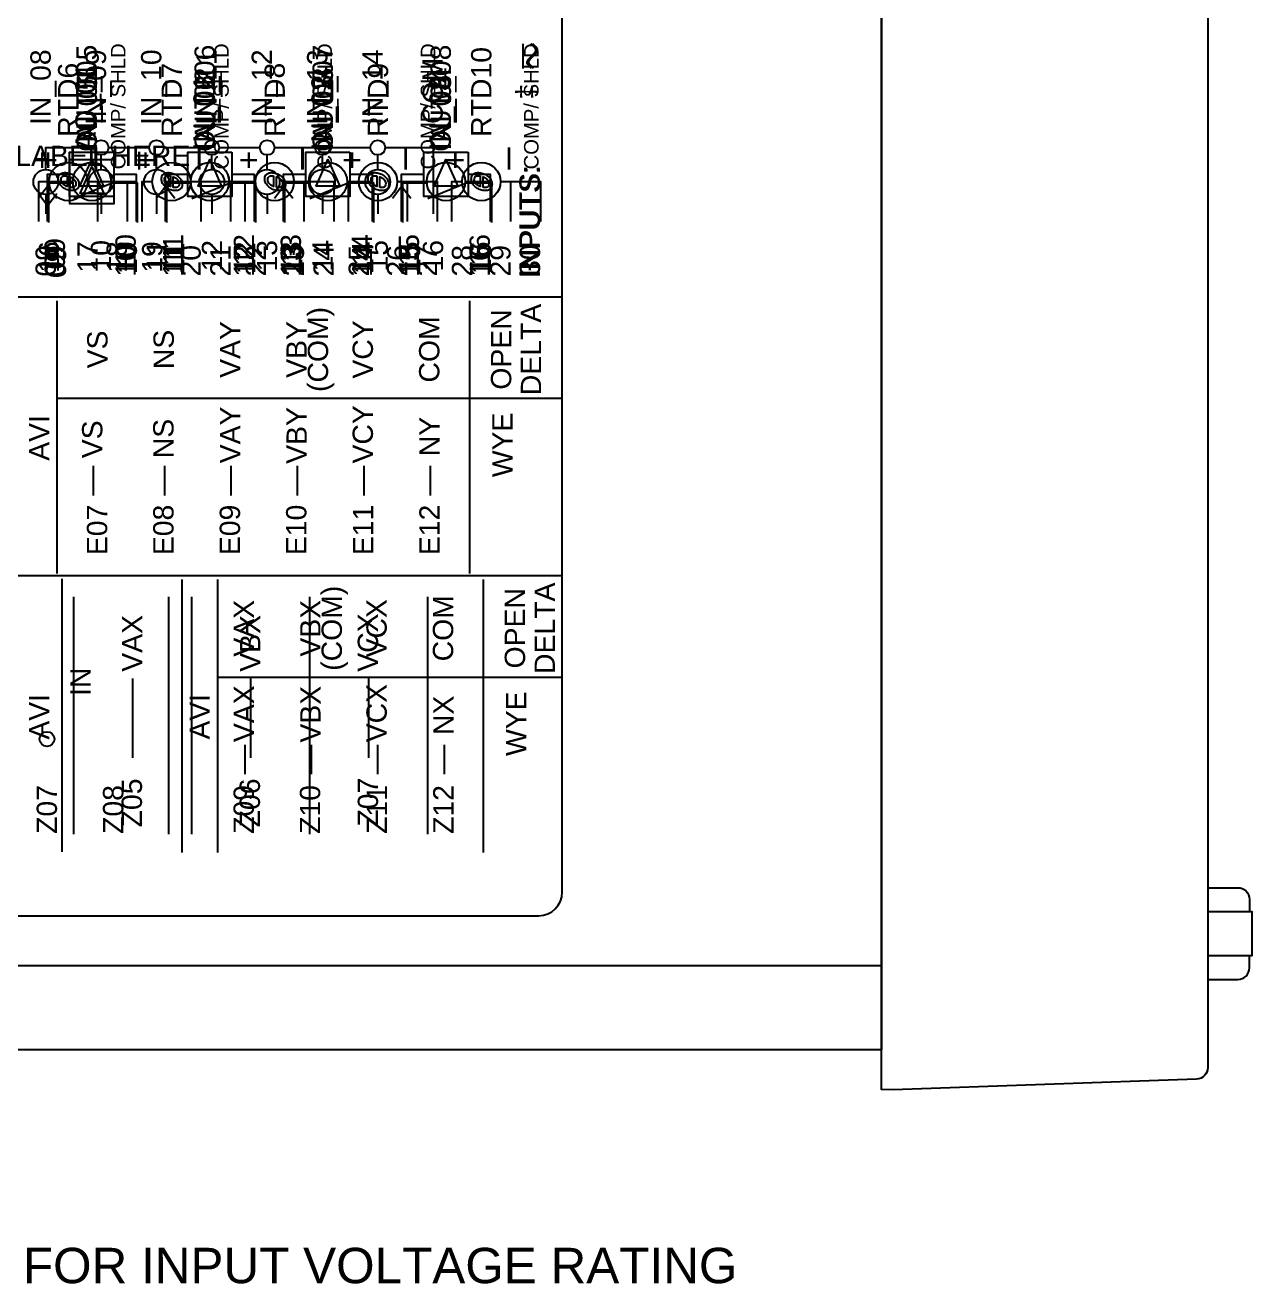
# Model space of a CAD drawing. Extents: x 0.3 to 23.7, y 0.2 to 17.8.
# Drawn here: x 11.569 to 15.726, y 0.765 to 5.042 of the extents above; entities that cross this region are included whole.
import ezdxf
from ezdxf.enums import TextEntityAlignment as Align

# ---------------------------------------------------------------- set-up
doc = ezdxf.new("R2010")
doc.units = 0
doc.header["$MEASUREMENT"] = 0
for name, color, linetype in [('3_01__0-__EMPTY', 7, 'CONTINUOUS'), ('3_02__B-___3__DI___4__DO__', 7, 'CONTINUOUS'), ('3_03__1-___4__DI___4__DO_E', 7, 'CONTINUOUS'), ('3_04__C-___4__DI___4__DO_F', 7, 'CONTINUOUS'), ('3_05__D-___4__DI___3__DO_E', 7, 'CONTINUOUS'), ('3_06__2-___8__DO__ELECTROM', 7, 'CONTINUOUS'), ('3_07__3-___8__DI', 7, 'CONTINUOUS'), ('3_08__4-___14__DI', 7, 'CONTINUOUS'), ('3_09__6-___4__AI___4__AO__', 7, 'CONTINUOUS'), ('3_10__9-___10__RTD_INPUTS', 7, 'CONTINUOUS'), ('4_01__81__3-PHASE_1_AMP_AC', 7, 'CONTINUOUS'), ('4_02__85__3-PHASE_5_AMP_AC', 7, 'CONTINUOUS'), ('4_03__82__3-PHASE_1_AMP_AC', 7, 'CONTINUOUS'), ('4_04__86__3-PHASE_5_AMP_AC', 7, 'CONTINUOUS'), ('4_05__L1__3-PHASE_1-NEUTRA', 7, 'CONTINUOUS'), ('5_00_____DWG', 7, 'CONTINUOUS')]:
    doc.layers.add(name, color=color, linetype=linetype)
doc.styles.add('ARIAL', font='arial.ttf')

msp = doc.modelspace()

# ---------------------------------------------------------------- linework, layer by layer
at = {"layer": '3_02__B-___3__DI___4__DO__'}
for points in [[(13.2558, 4.8954), (13.2558, 4.9783)], [(11.8697, 4.5863), (11.8697, 4.4363), (11.7197, 4.4363), (11.7197, 4.5863), (11.8697, 4.5863)], [(11.8347, 4.4714), (11.7547, 4.4714), (11.7947, 4.5613), (11.8347, 4.4714)], [(11.6448, 4.3764), (11.6447, 4.5114), (11.7197, 4.5114)], [(11.8697, 4.5114), (11.9449, 4.5114), (11.9449, 4.3764)], [(12.0447, 4.3764), (12.0447, 4.5114), (12.1299, 4.5114)], [(12.2599, 4.5114), (12.3448, 4.5114), (12.3448, 4.3764)], [(12.4447, 4.3764), (12.4447, 4.5114), (12.5298, 4.5114)], [(12.6598, 4.5114), (12.7448, 4.5114), (12.7448, 4.3764)], [(12.8447, 4.3764), (12.8447, 4.5114), (12.9298, 4.5114)], [(13.0598, 4.5114), (13.1448, 4.5114), (13.1448, 4.3764)], [(11.6135, 4.4714), (11.6447, 4.4301), (11.6759, 4.4714)]]:
    msp.add_lwpolyline(points, dxfattribs=at)
msp.add_lwpolyline([(13.2911, 4.8954), (13.2773, 4.9094, -0.328455), (13.2794, 4.9254), (13.3016, 4.9476, 0.339292), (13.3036, 4.9636), (13.2891, 4.9784)], format="xyb", dxfattribs=at)
for centre in [(12.1949, 4.5114), (12.5948, 4.5114), (12.9948, 4.5114)]:
    msp.add_circle(centre, 0.065, dxfattribs=at)
at = {"layer": '3_03__1-___4__DI___4__DO_E'}
for points in [[(13.2558, 4.8954), (13.2558, 4.9783)], [(11.6446, 4.3764), (11.6446, 4.5114), (11.7296, 4.5114)], [(11.6446, 4.3764), (11.6446, 4.5114), (11.7296, 4.5114)], [(11.8596, 4.5114), (11.9446, 4.5114), (11.9446, 4.3764)], [(11.8596, 4.5114), (11.9446, 4.5114), (11.9446, 4.3764)], [(12.0447, 4.3764), (12.0447, 4.5114), (12.1296, 4.5114)], [(12.0447, 4.3764), (12.0447, 4.5114), (12.1296, 4.5114)], [(12.2597, 4.5114), (12.3447, 4.5114), (12.3447, 4.3764)], [(12.2597, 4.5114), (12.3447, 4.5114), (12.3447, 4.3764)], [(12.4447, 4.3764), (12.4447, 4.5114), (12.5297, 4.5114)], [(12.4447, 4.3764), (12.4447, 4.5114), (12.5297, 4.5114)], [(12.6597, 4.5114), (12.7447, 4.5114), (12.7447, 4.3764)], [(12.6597, 4.5114), (12.7447, 4.5114), (12.7447, 4.3764)], [(12.8446, 4.3764), (12.8446, 4.5114), (12.9298, 4.5114)], [(12.8446, 4.3764), (12.8446, 4.5114), (12.9298, 4.5114)], [(13.0598, 4.5114), (13.1448, 4.5114), (13.1448, 4.3764)], [(13.0598, 4.5114), (13.1448, 4.5114), (13.1448, 4.3764)]]:
    msp.add_lwpolyline(points, dxfattribs=at)
msp.add_lwpolyline([(13.2911, 4.8954), (13.2773, 4.9094, -0.328455), (13.2794, 4.9254), (13.3016, 4.9476, 0.339292), (13.3036, 4.9636), (13.2891, 4.9784)], format="xyb", dxfattribs=at)
for points in [[(11.7946, 4.5763), (11.8077, 4.575), (11.8199, 4.5712), (11.8309, 4.5652), (11.8406, 4.5573), (11.8485, 4.5477), (11.8545, 4.5366), (11.8583, 4.5244), (11.8596, 4.5113), (11.8583, 4.4982), (11.8545, 4.486), (11.8485, 4.475), (11.8406, 4.4654), (11.8309, 4.4574), (11.8199, 4.4515), (11.8077, 4.4477), (11.7946, 4.4463), (11.7815, 4.4477), (11.7693, 4.4515), (11.7583, 4.4574), (11.7486, 4.4654), (11.7407, 4.475), (11.7347, 4.486), (11.7309, 4.4982), (11.7296, 4.5113), (11.7309, 4.5244), (11.7347, 4.5366), (11.7407, 4.5477), (11.7486, 4.5573), (11.7583, 4.5652), (11.7693, 4.5712), (11.7815, 4.575)], [(12.1947, 4.5763), (12.2078, 4.575), (12.22, 4.5712), (12.231, 4.5652), (12.2406, 4.5573), (12.2486, 4.5477), (12.2546, 4.5366), (12.2583, 4.5244), (12.2597, 4.5113), (12.2583, 4.4982), (12.2546, 4.486), (12.2486, 4.475), (12.2406, 4.4654), (12.231, 4.4574), (12.22, 4.4515), (12.2078, 4.4477), (12.1947, 4.4463), (12.1816, 4.4477), (12.1694, 4.4515), (12.1583, 4.4574), (12.1487, 4.4654), (12.1408, 4.475), (12.1348, 4.486), (12.131, 4.4982), (12.1297, 4.5113), (12.131, 4.5244), (12.1348, 4.5366), (12.1408, 4.5477), (12.1487, 4.5573), (12.1583, 4.5652), (12.1694, 4.5712), (12.1816, 4.575)], [(12.5947, 4.5763), (12.6078, 4.575), (12.62, 4.5712), (12.6311, 4.5652), (12.6407, 4.5573), (12.6486, 4.5477), (12.6546, 4.5366), (12.6584, 4.5244), (12.6597, 4.5113), (12.6584, 4.4982), (12.6546, 4.486), (12.6486, 4.475), (12.6407, 4.4654), (12.6311, 4.4574), (12.62, 4.4515), (12.6078, 4.4477), (12.5947, 4.4463), (12.5816, 4.4477), (12.5694, 4.4515), (12.5584, 4.4574), (12.5488, 4.4654), (12.5408, 4.475), (12.5348, 4.486), (12.5311, 4.4982), (12.5297, 4.5113), (12.5311, 4.5244), (12.5348, 4.5366), (12.5408, 4.5477), (12.5488, 4.5573), (12.5584, 4.5652), (12.5694, 4.5712), (12.5816, 4.575)], [(12.9948, 4.5763), (13.0079, 4.575), (13.0201, 4.5712), (13.0311, 4.5652), (13.0408, 4.5573), (13.0487, 4.5477), (13.0547, 4.5366), (13.0585, 4.5244), (13.0598, 4.5113), (13.0585, 4.4982), (13.0547, 4.486), (13.0487, 4.475), (13.0408, 4.4654), (13.0311, 4.4574), (13.0201, 4.4515), (13.0079, 4.4477), (12.9948, 4.4463), (12.9817, 4.4477), (12.9695, 4.4515), (12.9585, 4.4574), (12.9488, 4.4654), (12.9409, 4.475), (12.9349, 4.486), (12.9311, 4.4982), (12.9298, 4.5113), (12.9311, 4.5244), (12.9349, 4.5366), (12.9409, 4.5477), (12.9488, 4.5573), (12.9585, 4.5652), (12.9695, 4.5712), (12.9817, 4.575)]]:
    msp.add_lwpolyline(points, close=True, dxfattribs=at)
for centre in [(11.7946, 4.5114), (12.1947, 4.5114), (12.5947, 4.5114), (12.9948, 4.5114)]:
    msp.add_circle(centre, 0.065, dxfattribs=at)
at = {"layer": '3_04__C-___4__DI___4__DO_F'}
for points in [[(13.2558, 4.8953), (13.2558, 4.9783)], [(11.6446, 4.3763), (11.6446, 4.5113), (11.7296, 4.5113)], [(11.8596, 4.5113), (11.9446, 4.5113), (11.9446, 4.3763)], [(12.0447, 4.3763), (12.0447, 4.5113), (12.1296, 4.5113)], [(12.2597, 4.5113), (12.3447, 4.5113), (12.3447, 4.3763)], [(12.4447, 4.3763), (12.4447, 4.5113), (12.5297, 4.5113)], [(12.6597, 4.5113), (12.7447, 4.5113), (12.7447, 4.3763)], [(12.8446, 4.3763), (12.8446, 4.5113), (12.9298, 4.5113)], [(13.0598, 4.5113), (13.1448, 4.5113), (13.1448, 4.3763)]]:
    msp.add_lwpolyline(points, dxfattribs=at)
msp.add_lwpolyline([(13.2847, 4.8953), (13.271, 4.9093, -0.328455), (13.273, 4.9253), (13.2952, 4.9476, 0.339292), (13.2973, 4.9635), (13.2828, 4.9783)], format="xyb", dxfattribs=at)
for centre in [(11.7946, 4.5113), (12.1947, 4.5113), (12.5947, 4.5113), (12.9946, 4.5113)]:
    msp.add_circle(centre, 0.065, dxfattribs=at)
at = {"layer": '3_05__D-___4__DI___3__DO_E'}
for points in [[(13.2558, 4.8954), (13.2558, 4.9783)], [(11.6446, 4.3764), (11.6446, 4.5114), (11.7296, 4.5114)], [(11.8596, 4.5114), (11.9446, 4.5114), (11.9446, 4.3764)], [(12.0447, 4.3764), (12.0447, 4.5114), (12.1296, 4.5114)], [(12.2597, 4.5114), (12.3447, 4.5114), (12.3447, 4.3764)], [(12.4447, 4.3764), (12.4447, 4.5114), (12.5297, 4.5114)], [(12.6597, 4.5114), (12.7447, 4.5114), (12.7447, 4.3764)], [(12.8446, 4.3764), (12.8446, 4.5114), (12.9298, 4.5114)], [(13.0598, 4.5114), (13.1448, 4.5114), (13.1448, 4.3764)]]:
    msp.add_lwpolyline(points, dxfattribs=at)
msp.add_lwpolyline([(13.2847, 4.8954), (13.271, 4.9094, -0.328455), (13.273, 4.9253), (13.2952, 4.9476, 0.339292), (13.2973, 4.9636), (13.2828, 4.9783)], format="xyb", dxfattribs=at)
for centre in [(11.7946, 4.5114), (12.1947, 4.5114), (12.5947, 4.5114), (12.9946, 4.5114)]:
    msp.add_circle(centre, 0.065, dxfattribs=at)
at = {"layer": '3_06__2-___8__DO__ELECTROM'}
for points in [[(11.6486, 4.3725), (11.6486, 4.5075), (11.7337, 4.5075)], [(11.7337, 4.4538), (11.8637, 4.5075), (11.9487, 4.5075), (11.9487, 4.3725)], [(12.0486, 4.3725), (12.0486, 4.5075), (12.1337, 4.5075)], [(12.1337, 4.4538), (12.2637, 4.5075), (12.3487, 4.5075), (12.3487, 4.3725)], [(12.4486, 4.3725), (12.4486, 4.5075), (12.5336, 4.5075)], [(12.5337, 4.4538), (12.6637, 4.5075), (12.7486, 4.5075), (12.7486, 4.3725)], [(12.8485, 4.3725), (12.8485, 4.5075), (12.9336, 4.5075)], [(12.9337, 4.4538), (13.0636, 4.5075), (13.1486, 4.5075), (13.1486, 4.3725)]]:
    msp.add_lwpolyline(points, dxfattribs=at)
at = {"layer": '3_07__3-___8__DI'}
for points in [[(13.256, 4.8954), (13.256, 4.9783)], [(11.6448, 4.3764), (11.6448, 4.5114), (11.7298, 4.5114)], [(11.8598, 4.5114), (11.9448, 4.5114), (11.9448, 4.3764)], [(12.0449, 4.3764), (12.0449, 4.5114), (12.1299, 4.5114)], [(12.2599, 4.5114), (12.3449, 4.5114), (12.3449, 4.3764)], [(12.445, 4.3764), (12.4449, 4.5114), (12.5299, 4.5114)], [(12.6599, 4.5114), (12.7449, 4.5114), (12.7449, 4.3764)], [(12.8448, 4.3764), (12.8448, 4.5114), (12.9298, 4.5114)], [(13.0598, 4.5114), (13.1448, 4.5114), (13.1448, 4.3764)]]:
    msp.add_lwpolyline(points, dxfattribs=at)
msp.add_lwpolyline([(13.2849, 4.8954), (13.2712, 4.9094, -0.328455), (13.2733, 4.9253), (13.2954, 4.9476, 0.339292), (13.2975, 4.9636), (13.283, 4.9783)], format="xyb", dxfattribs=at)
for centre in [(11.7948, 4.5114), (12.1949, 4.5114), (12.5949, 4.5114), (12.9948, 4.5114)]:
    msp.add_circle(centre, 0.065, dxfattribs=at)
at = {"layer": '3_08__4-___14__DI'}
for points in [[(13.2558, 4.8954), (13.2558, 4.9783)], [(11.6387, 4.5528), (11.6387, 4.6268), (11.8012, 4.6268)], [(11.8512, 4.6268), (11.9887, 4.6268)], [(12.0387, 4.6268), (12.1762, 4.6268)], [(12.2262, 4.6268), (12.3637, 4.6268)], [(12.4137, 4.6268), (12.5512, 4.6268)], [(12.6012, 4.6268), (12.7387, 4.6268)], [(12.7887, 4.6268), (12.9512, 4.6268), (12.9512, 4.4018)], [(11.8262, 4.5528), (11.8262, 4.6018)], [(12.0137, 4.5528), (12.0137, 4.6018)], [(12.2012, 4.5528), (12.2012, 4.6018)], [(12.3887, 4.5528), (12.3887, 4.6018)], [(12.5762, 4.5528), (12.5762, 4.6018)], [(12.7637, 4.5528), (12.7637, 4.6018)], [(11.6387, 4.4683), (11.6387, 4.4018)], [(11.8262, 4.4683), (11.8262, 4.4018)], [(12.0137, 4.4683), (12.0137, 4.4018)], [(12.2012, 4.4683), (12.2012, 4.4018)], [(12.3887, 4.4683), (12.3887, 4.4018)], [(12.5762, 4.4683), (12.5762, 4.4018)], [(12.7637, 4.4683), (12.7637, 4.4018)]]:
    msp.add_lwpolyline(points, dxfattribs=at)
msp.add_lwpolyline([(13.2847, 4.8954), (13.271, 4.9094, -0.328455), (13.273, 4.9253), (13.2952, 4.9476, 0.339292), (13.2973, 4.9636), (13.2828, 4.9783)], format="xyb", dxfattribs=at)
for centre, radius in [((11.8262, 4.6268), 0.025), ((12.0137, 4.6268), 0.025), ((12.2012, 4.6268), 0.025), ((12.3887, 4.6268), 0.025), ((12.5762, 4.6268), 0.025), ((12.7637, 4.6268), 0.025), ((11.6387, 4.5105), 0.0422), ((11.8262, 4.5105), 0.0422), ((12.0137, 4.5105), 0.0422), ((12.2012, 4.5105), 0.0422), ((12.3887, 4.5105), 0.0422), ((12.5762, 4.5105), 0.0422), ((12.7637, 4.5105), 0.0422)]:
    msp.add_circle(centre, radius, dxfattribs=at)
at = {"layer": '3_09__6-___4__AI___4__AO__'}
for points in [[(11.8694, 4.6113), (11.8694, 4.4613), (11.7194, 4.4613), (11.7194, 4.6113), (11.8694, 4.6113)], [(11.8344, 4.4963), (11.7544, 4.4963), (11.7944, 4.5863), (11.8344, 4.4963)], [(12.2695, 4.6113), (12.2695, 4.4613), (12.1195, 4.4613), (12.1195, 4.6113), (12.2695, 4.6113)], [(12.2345, 4.4963), (12.1545, 4.4963), (12.1945, 4.5863), (12.2345, 4.4963)], [(12.6695, 4.6113), (12.6695, 4.4613), (12.5196, 4.4613), (12.5196, 4.6113), (12.6695, 4.6113)], [(12.6345, 4.4963), (12.5545, 4.4963), (12.5945, 4.5863), (12.6345, 4.4963)], [(13.0696, 4.6113), (13.0696, 4.4613), (12.9196, 4.4613), (12.9196, 4.6113), (13.0696, 4.6113)], [(13.0346, 4.4963), (12.9546, 4.4963), (12.9946, 4.5863), (13.0346, 4.4963)], [(11.6444, 4.4014), (11.6444, 4.5364), (11.7194, 4.5364)], [(11.8694, 4.5364), (11.9445, 4.5364), (11.9445, 4.4014)], [(12.0444, 4.4014), (12.0444, 4.5364), (12.1195, 4.5364)], [(12.2695, 4.5364), (12.3446, 4.5364), (12.3446, 4.4014)], [(12.4445, 4.4014), (12.4445, 4.5364), (12.5195, 4.5364)], [(12.6696, 4.5364), (12.7447, 4.5364), (12.7447, 4.4014)], [(12.8446, 4.4014), (12.8445, 4.5364), (12.9196, 4.5364)], [(13.0696, 4.5364), (13.1447, 4.5364), (13.1447, 4.4014)], [(11.6132, 4.4551), (11.6444, 4.4964), (11.6756, 4.4551)], [(12.0132, 4.4551), (12.0444, 4.4964), (12.0756, 4.4551)], [(12.4133, 4.4551), (12.4445, 4.4964), (12.4757, 4.4551)], [(12.8133, 4.4551), (12.8446, 4.4964), (12.8758, 4.4551)]]:
    msp.add_lwpolyline(points, dxfattribs=at)
at = {"layer": '3_10__9-___10__RTD_INPUTS'}
for points in [[(11.6813, 4.5268, -0.143998), (11.6863, 4.5361, -0.134668), (11.6955, 4.5411, -0.092608), (11.7083, 4.5416, -0.064693), (11.7231, 4.5377, -0.06933), (11.7359, 4.5303, -0.080584), (11.7451, 4.5203, -0.095051), (11.7501, 4.5084, -0.105205), (11.7501, 4.4958, -0.144282), (11.7451, 4.4866, -0.134327), (11.7359, 4.4816, -0.092374), (11.7231, 4.4811, -0.064684), (11.7083, 4.485, -0.069188), (11.6955, 4.4924, -0.080393), (11.6863, 4.5023, -0.095121), (11.6813, 4.5142, -0.105176)], [(12.0313, 4.5268, -0.143998), (12.0363, 4.5361, -0.134668), (12.0456, 4.5411, -0.092608), (12.0583, 4.5416, -0.064693), (12.0732, 4.5377, -0.06933), (12.0859, 4.5303, -0.080584), (12.0952, 4.5203, -0.095051), (12.1002, 4.5084, -0.105205), (12.1002, 4.4958, -0.144282), (12.0952, 4.4866, -0.134327), (12.0859, 4.4816, -0.092374), (12.0732, 4.4811, -0.064684), (12.0583, 4.485, -0.069188), (12.0456, 4.4924, -0.080393), (12.0363, 4.5023, -0.095121), (12.0313, 4.5142, -0.105176)], [(12.3813, 4.5268, -0.143998), (12.3863, 4.5361, -0.134668), (12.3956, 4.5411, -0.092608), (12.4083, 4.5416, -0.064693), (12.4232, 4.5377, -0.06933), (12.4359, 4.5303, -0.080584), (12.4452, 4.5203, -0.095051), (12.4502, 4.5084, -0.105205), (12.4502, 4.4958, -0.144282), (12.4452, 4.4866, -0.134327), (12.4359, 4.4816, -0.092374), (12.4232, 4.4811, -0.064684), (12.4083, 4.485, -0.069188), (12.3956, 4.4924, -0.080393), (12.3863, 4.5023, -0.095121), (12.3813, 4.5142, -0.105176)], [(12.7313, 4.5268, -0.143998), (12.7363, 4.5361, -0.134668), (12.7456, 4.5411, -0.092608), (12.7583, 4.5416, -0.064693), (12.7732, 4.5377, -0.06933), (12.7859, 4.5303, -0.080584), (12.7952, 4.5203, -0.095051), (12.8002, 4.5084, -0.105205), (12.8002, 4.4958, -0.144282), (12.7952, 4.4866, -0.134327), (12.7859, 4.4816, -0.092374), (12.7732, 4.4811, -0.064684), (12.7583, 4.485, -0.069188), (12.7456, 4.4924, -0.080393), (12.7363, 4.5023, -0.095121), (12.7313, 4.5142, -0.105176)], [(13.0813, 4.5268, -0.143998), (13.0863, 4.5361, -0.134668), (13.0956, 4.5411, -0.092608), (13.1083, 4.5416, -0.064693), (13.1232, 4.5377, -0.06933), (13.1359, 4.5303, -0.080584), (13.1452, 4.5203, -0.095051), (13.1502, 4.5084, -0.105205), (13.1502, 4.4958, -0.144282), (13.1452, 4.4866, -0.134327), (13.1359, 4.4816, -0.092374), (13.1232, 4.4811, -0.064684), (13.1083, 4.485, -0.069188), (13.0956, 4.4924, -0.080393), (13.0863, 4.5023, -0.095121), (13.0813, 4.5142, -0.105176)], [(11.7107, 4.5306), (11.7107, 4.4947), (11.7076, 4.4958, -0.062591), (11.6997, 4.5006, -0.080511), (11.6941, 4.5067, -0.095491), (11.6912, 4.514, -0.097303), (11.6912, 4.5218, -0.142807), (11.6941, 4.5275, -0.135554), (11.6997, 4.5306, -0.08583), (11.7076, 4.5312)], [(11.7207, 4.4919), (11.7207, 4.5277), (11.7238, 4.5267, -0.062591), (11.7317, 4.5219, -0.080511), (11.7373, 4.5157, -0.095491), (11.7402, 4.5085, -0.097303), (11.7402, 4.5007, -0.142807), (11.7373, 4.495, -0.135554), (11.7317, 4.4919, -0.08583), (11.7238, 4.4913)], [(12.0607, 4.5306), (12.0607, 4.4947), (12.0576, 4.4958, -0.062591), (12.0497, 4.5006, -0.080511), (12.0441, 4.5067, -0.095491), (12.0412, 4.514, -0.097303), (12.0412, 4.5218, -0.142807), (12.0441, 4.5275, -0.135554), (12.0497, 4.5306, -0.08583), (12.0576, 4.5312)], [(12.0707, 4.4919), (12.0707, 4.5277), (12.0738, 4.5267, -0.062591), (12.0817, 4.5219, -0.080511), (12.0873, 4.5157, -0.095491), (12.0902, 4.5085, -0.097303), (12.0902, 4.5007, -0.142807), (12.0873, 4.495, -0.135554), (12.0817, 4.4919, -0.08583), (12.0738, 4.4913)], [(12.4107, 4.5306), (12.4107, 4.4947), (12.4076, 4.4958, -0.062591), (12.3997, 4.5006, -0.080511), (12.3942, 4.5067, -0.095491), (12.3912, 4.514, -0.097303), (12.3912, 4.5218, -0.142807), (12.3942, 4.5275, -0.135554), (12.3997, 4.5306, -0.08583), (12.4076, 4.5312)], [(12.4207, 4.4919), (12.4207, 4.5277), (12.4238, 4.5267, -0.062591), (12.4318, 4.5219, -0.080511), (12.4373, 4.5157, -0.095491), (12.4403, 4.5085, -0.097303), (12.4403, 4.5007, -0.142807), (12.4373, 4.495, -0.135554), (12.4318, 4.4919, -0.08583), (12.4238, 4.4913)], [(12.7607, 4.5306), (12.7607, 4.4947), (12.7576, 4.4958, -0.062591), (12.7497, 4.5006, -0.080511), (12.7442, 4.5067, -0.095491), (12.7412, 4.514, -0.097303), (12.7412, 4.5218, -0.142807), (12.7442, 4.5275, -0.135554), (12.7497, 4.5306, -0.08583), (12.7576, 4.5312)], [(12.7707, 4.4919), (12.7707, 4.5277), (12.7738, 4.5267, -0.062591), (12.7817, 4.5219, -0.080511), (12.7873, 4.5157, -0.095491), (12.7902, 4.5085, -0.097303), (12.7902, 4.5007, -0.142807), (12.7873, 4.495, -0.135554), (12.7817, 4.4919, -0.08583), (12.7738, 4.4913)], [(13.1107, 4.5306), (13.1107, 4.4947), (13.1076, 4.4958, -0.062591), (13.0997, 4.5006, -0.080511), (13.0942, 4.5067, -0.095491), (13.0912, 4.514, -0.097303), (13.0912, 4.5218, -0.142807), (13.0942, 4.5275, -0.135554), (13.0997, 4.5306, -0.08583), (13.1076, 4.5312)], [(13.1207, 4.4919), (13.1207, 4.5277), (13.1239, 4.5267, -0.062591), (13.1318, 4.5219, -0.080511), (13.1373, 4.5157, -0.095491), (13.1403, 4.5085, -0.097303), (13.1403, 4.5007, -0.142807), (13.1373, 4.495, -0.135554), (13.1318, 4.4919, -0.08583), (13.1239, 4.4913)]]:
    msp.add_lwpolyline(points, format="xyb", close=True, dxfattribs=at)
for points in [[(11.6146, 4.3764), (11.6146, 4.5114), (11.6496, 4.5114)], [(11.7796, 4.5114), (11.9146, 4.5114), (11.9146, 4.3764)], [(11.8146, 4.3764), (11.8146, 4.5114)], [(11.9647, 4.3764), (11.9646, 4.5114), (11.9996, 4.5114)], [(12.1296, 4.5114), (12.2647, 4.5114), (12.2647, 4.3764)], [(12.1647, 4.3764), (12.1647, 4.5114)], [(12.3147, 4.3764), (12.3147, 4.5114), (12.3497, 4.5114)], [(12.4796, 4.5114), (12.6147, 4.5114), (12.6147, 4.3764)], [(12.5147, 4.3764), (12.5147, 4.5114)], [(12.6647, 4.3764), (12.6647, 4.5114), (12.6996, 4.5114)], [(12.8296, 4.5114), (12.9647, 4.5114), (12.9647, 4.3764)], [(12.8647, 4.3764), (12.8647, 4.5114)], [(13.0147, 4.3764), (13.0147, 4.5114), (13.0497, 4.5114)], [(13.1797, 4.5114), (13.3147, 4.5114), (13.3147, 4.3764)], [(13.2147, 4.3764), (13.2147, 4.5114)]]:
    msp.add_lwpolyline(points, dxfattribs=at)
for centre in [(11.7146, 4.5114), (12.0646, 4.5114), (12.4146, 4.5114), (12.7646, 4.5114), (13.1147, 4.5114)]:
    msp.add_circle(centre, 0.065, dxfattribs=at)
at = {"layer": '4_01__81__3-PHASE_1_AMP_AC'}
for points in [[(12.1002, 2.2377), (12.1002, 3.1627)], [(12.2213, 2.2377), (12.2213, 3.1627)], [(13.1221, 2.2377), (13.1221, 3.1627)], [(12.0552, 2.2992), (12.0552, 3.1043)], [(12.2213, 2.8323), (13.3887, 2.8323)], [(12.3127, 2.6029), (12.3127, 2.5029)], [(12.5376, 2.6029), (12.5376, 2.5029)], [(12.7631, 2.6029), (12.7631, 2.5029)], [(12.9883, 2.6029), (12.9883, 2.5029)]]:
    msp.add_lwpolyline(points, dxfattribs=at)
msp.add_circle((11.6427, 2.622), 0.025, dxfattribs=at)
at = {"layer": '4_02__85__3-PHASE_5_AMP_AC'}
for points in [[(12.1002, 2.2377), (12.1002, 3.1627)], [(12.2213, 2.2377), (12.2213, 3.1627)], [(13.1221, 2.2377), (13.1221, 3.1627)], [(12.0552, 2.2992), (12.0552, 3.1043)], [(12.2213, 2.8323), (13.3887, 2.8323)], [(12.3127, 2.6029), (12.3127, 2.5029)], [(12.5376, 2.6029), (12.5376, 2.5029)], [(12.7631, 2.6029), (12.7631, 2.5029)], [(12.9883, 2.6029), (12.9883, 2.5029)]]:
    msp.add_lwpolyline(points, dxfattribs=at)
msp.add_circle((11.6427, 2.622), 0.025, dxfattribs=at)
at = {"layer": '4_03__82__3-PHASE_1_AMP_AC'}
for points in [[(12.1002, 2.2377), (12.1002, 3.1627)], [(12.2213, 2.2377), (12.2213, 3.1627)], [(13.1221, 2.2377), (13.1221, 3.1627)], [(12.0552, 2.2992), (12.0552, 3.1043)], [(12.2213, 2.8323), (13.3887, 2.8323)], [(12.3127, 2.6029), (12.3127, 2.5029)], [(12.5376, 2.6029), (12.5376, 2.5029)], [(12.7631, 2.6029), (12.7631, 2.5029)], [(12.9883, 2.6029), (12.9883, 2.5029)]]:
    msp.add_lwpolyline(points, dxfattribs=at)
msp.add_circle((11.6427, 2.622), 0.025, dxfattribs=at)
at = {"layer": '4_04__86__3-PHASE_5_AMP_AC'}
for points in [[(12.1002, 2.2377), (12.1002, 3.1627)], [(12.2213, 2.2377), (12.2213, 3.1627)], [(13.1221, 2.2377), (13.1221, 3.1627)], [(12.0552, 2.2992), (12.0552, 3.1043)], [(12.2213, 2.8323), (13.3887, 2.8323)], [(12.3127, 2.6029), (12.3127, 2.5029)], [(12.5376, 2.6029), (12.5376, 2.5029)], [(12.7631, 2.6029), (12.7631, 2.5029)], [(12.9883, 2.6029), (12.9883, 2.5029)]]:
    msp.add_lwpolyline(points, dxfattribs=at)
msp.add_circle((11.6427, 2.622), 0.025, dxfattribs=at)
at = {"layer": '4_05__L1__3-PHASE_1-NEUTRA'}
for points in [[(11.6936, 2.2398), (11.6936, 3.1648)], [(11.7336, 2.2993), (11.7336, 3.1044)], [(12.1336, 2.2993), (12.1336, 3.1044)], [(12.5336, 2.2993), (12.5336, 3.1044)], [(12.9336, 2.2993), (12.9336, 3.1044)], [(11.9336, 2.5585), (11.9336, 2.8273)], [(12.3336, 2.5585), (12.3336, 2.8273)], [(12.7336, 2.5585), (12.7336, 2.8273)]]:
    msp.add_lwpolyline(points, dxfattribs=at)
at = {"layer": '5_00_____DWG'}
for points in [[(14.4705, 8.9869), (14.5099, 8.9883), (15.5388, 8.9523, -0.404026), (15.5768, 8.913), (15.5768, 1.5084, -0.404026), (15.5388, 1.4691), (14.5099, 1.4331), (14.4705, 1.4345)], [(13.3087, 8.3481), (9.5987, 8.3481, 0.414213), (9.5187, 8.2681), (9.5187, 2.1031, 0.414212), (9.5987, 2.0231), (13.3087, 2.0231, 0.414211), (13.3887, 2.1031), (13.3887, 8.2681, 0.414219)]]:
    msp.add_lwpolyline(points, format="xyb", close=True, dxfattribs=at)
msp.add_lwpolyline([(9.3515, 8.8524), (14.4705, 8.8524), (14.4705, 1.569), (9.3515, 1.569)], close=True, dxfattribs=at)
for points in [[(13.3887, 4.1198), (9.5187, 4.1198)], [(11.6771, 3.1827), (11.6771, 4.1077)], [(13.0753, 3.1827), (13.0753, 4.1077)], [(11.6771, 3.7773), (13.391, 3.7773)], [(11.7995, 3.5479), (11.7995, 3.4479)], [(12.0405, 3.5479), (12.0405, 3.4479)], [(12.266, 3.5479), (12.266, 3.4479)], [(12.4908, 3.5479), (12.4908, 3.4479)], [(12.7164, 3.5479), (12.7164, 3.4479)], [(12.9416, 3.5479), (12.9416, 3.4479)], [(13.3887, 3.1748), (9.5187, 3.1748)], [(15.5768, 2.0376), (15.7256, 2.0376), (15.7256, 1.8876), (15.5768, 1.8876)], [(9.3515, 1.8544), (14.4705, 1.8544)]]:
    msp.add_lwpolyline(points, dxfattribs=at)
for points in [[(15.5768, 2.1181), (15.6783, 2.1181, -0.414214), (15.7177, 2.0787), (15.7177, 2.0376)], [(15.5768, 1.8071), (15.6783, 1.8071, 0.414214), (15.7177, 1.8464), (15.7177, 1.8876)]]:
    msp.add_lwpolyline(points, format="xyb", dxfattribs=at)

# ---------------------------------------------------------------- texts
at = {"layer": '3_01__0-__EMPTY', "style": 'ARIAL'}
msp.add_text('PLACE EXPANSION CARD LABEL HERE', height=0.068833, dxfattribs=at).set_placement((10.3062, 4.5642))
at = {"layer": '3_02__B-___3__DI___4__DO__', "style": 'ARIAL'}
for s, height, p in [('AO_01', 0.06883, (11.8075, 4.6163)), ('IN_01', 0.06883, (12.2075, 4.6163)), ('IN_02', 0.06883, (12.6075, 4.6163)), ('IN_03', 0.06883, (13.0074, 4.6163)), ('‡', 0.0688, (13.3007, 4.7895)), ('+', 0.0787, (11.6846, 4.5524)), ('–', 0.0787, (11.9844, 4.5522)), ('INPUTS:', 0.06883, (13.3125, 4.1885)), ('09', 0.06883, (11.7035, 4.1885)), ('10', 0.06883, (11.9435, 4.1885)), ('11', 0.06883, (12.1046, 4.1885)), ('12', 0.06883, (12.3446, 4.1885)), ('13', 0.06883, (12.5035, 4.1885)), ('14', 0.06883, (12.7446, 4.1885)), ('15', 0.06883, (12.9035, 4.1885)), ('16', 0.06883, (13.1435, 4.1885))]:
    msp.add_text(s, height=height, rotation=90, dxfattribs=at).set_placement(p)
at = {"layer": '3_03__1-___4__DI___4__DO_E', "style": 'ARIAL'}
for s, height, p in [('IN_01', 0.06883, (11.8118, 4.6172)), ('IN_01', 0.06883, (11.8118, 4.6169)), ('IN_02', 0.06883, (12.2118, 4.6172)), ('IN_02', 0.06883, (12.2118, 4.6169)), ('IN_03', 0.06883, (12.6118, 4.6172)), ('IN_03', 0.06883, (12.6118, 4.6169)), ('IN_04', 0.06883, (13.0118, 4.6172)), ('IN_04', 0.06883, (13.0118, 4.6169)), ('‡', 0.0688, (13.3007, 4.7895)), ('INPUTS:', 0.06883, (13.3136, 4.1845)), ('INPUTS:', 0.06883, (13.3136, 4.1842)), ('09', 0.06883, (11.7035, 4.1884)), ('09', 0.06883, (11.7035, 4.1883)), ('10', 0.06883, (11.9435, 4.2018)), ('10', 0.06883, (11.9435, 4.2018)), ('11', 0.06883, (12.1046, 4.2018)), ('11', 0.06883, (12.1046, 4.2018)), ('12', 0.06883, (12.3446, 4.2018)), ('12', 0.06883, (12.3446, 4.2018)), ('13', 0.06883, (12.5034, 4.2018)), ('13', 0.06883, (12.5035, 4.2018)), ('14', 0.06883, (12.7446, 4.2018)), ('14', 0.06883, (12.7446, 4.2018)), ('15', 0.06883, (12.9034, 4.2018)), ('15', 0.06883, (12.9035, 4.2018)), ('16', 0.06883, (13.1435, 4.2018)), ('16', 0.06883, (13.1435, 4.2018))]:
    msp.add_text(s, height=height, rotation=90, dxfattribs=at).set_placement(p)
at = {"layer": '3_04__C-___4__DI___4__DO_F', "style": 'ARIAL'}
for s, height, p in [('IN_01', 0.06883, (11.8118, 4.6172)), ('IN_02', 0.06883, (12.2118, 4.6172)), ('IN_03', 0.06883, (12.6118, 4.6172)), ('IN_04', 0.06883, (13.0118, 4.6172)), ('‡', 0.0688, (13.3007, 4.7894)), ('INPUTS:', 0.06883, (13.3136, 4.1845)), ('09', 0.06883, (11.7035, 4.1884)), ('10', 0.06883, (11.9435, 4.2018)), ('11', 0.06883, (12.1046, 4.2018)), ('12', 0.06883, (12.3446, 4.2018)), ('13', 0.06883, (12.5034, 4.2018)), ('14', 0.06883, (12.7446, 4.2018)), ('15', 0.06883, (12.9034, 4.2018)), ('16', 0.06883, (13.1435, 4.2018))]:
    msp.add_text(s, height=height, rotation=90, dxfattribs=at).set_placement(p)
at = {"layer": '3_05__D-___4__DI___3__DO_E', "style": 'ARIAL'}
for s, height, p in [('IN_01', 0.06883, (11.8118, 4.6172)), ('IN_02', 0.06883, (12.2118, 4.6172)), ('IN_03', 0.06883, (12.6118, 4.6172)), ('IN_04', 0.06883, (13.0118, 4.6172)), ('‡', 0.0688, (13.3007, 4.7895)), ('INPUTS:', 0.06883, (13.3136, 4.1845)), ('09', 0.06883, (11.7035, 4.1884)), ('10', 0.06883, (11.9435, 4.2018)), ('11', 0.06883, (12.1046, 4.2018)), ('12', 0.06883, (12.3446, 4.2018)), ('13', 0.06883, (12.5034, 4.2018)), ('14', 0.06883, (12.7446, 4.2018)), ('15', 0.06883, (12.9034, 4.2018)), ('16', 0.06883, (13.1435, 4.2018))]:
    msp.add_text(s, height=height, rotation=90, dxfattribs=at).set_placement(p)
at = {"layer": '3_06__2-___8__DO__ELECTROM', "style": 'ARIAL'}
for s, p in [('OUT_05', (11.8113, 4.6124)), ('OUT_06', (12.2113, 4.6124)), ('OUT_07', (12.6113, 4.6124)), ('OUT_08', (13.0113, 4.6124)), ('09', (11.7075, 4.1845)), ('10', (11.9475, 4.198)), ('11', (12.1086, 4.198)), ('12', (12.3486, 4.198)), ('13', (12.5074, 4.198)), ('14', (12.7486, 4.198)), ('15', (12.9074, 4.198)), ('16', (13.1475, 4.198))]:
    msp.add_text(s, height=0.06883, rotation=90, dxfattribs=at).set_placement(p)
at = {"layer": '3_07__3-___8__DI', "style": 'ARIAL'}
for s, height, p in [('IN_05', 0.06883, (11.812, 4.6172)), ('IN_06', 0.06883, (12.212, 4.6172)), ('IN_07', 0.06883, (12.612, 4.6172)), ('IN_08', 0.06883, (13.012, 4.6172)), ('‡', 0.0688, (13.3009, 4.7895)), ('INPUTS:', 0.06883, (13.3138, 4.1845)), ('09', 0.06883, (11.7037, 4.1884)), ('10', 0.06883, (11.9437, 4.2018)), ('11', 0.06883, (12.1048, 4.2018)), ('12', 0.06883, (12.3448, 4.2018)), ('13', 0.06883, (12.5036, 4.2018)), ('14', 0.06883, (12.7448, 4.2018)), ('15', 0.06883, (12.9037, 4.2018)), ('16', 0.06883, (13.1437, 4.2018))]:
    msp.add_text(s, height=height, rotation=90, dxfattribs=at).set_placement(p)
at = {"layer": '3_08__4-___14__DI', "style": 'ARIAL'}
for s, height, p in [('IN_08', 0.06883, (11.6552, 4.7031)), ('IN_09', 0.06883, (11.8427, 4.7031)), ('IN_10', 0.06883, (12.0302, 4.7031)), ('IN_11', 0.06883, (12.2177, 4.7031)), ('IN_12', 0.06883, (12.4052, 4.7031)), ('IN_13', 0.06883, (12.5927, 4.7031)), ('IN_14', 0.06883, (12.7802, 4.7031)), ('COM', 0.06883, (12.984, 4.7067)), ('‡', 0.0688, (13.3007, 4.7894)), ('INPUTS:', 0.06883, (13.3125, 4.1856)), ('09', 0.06883, (11.6726, 4.1895)), ('10', 0.06883, (11.8601, 4.2066)), ('11', 0.06883, (12.0487, 4.2066)), ('12', 0.06883, (12.2362, 4.2066)), ('13', 0.06883, (12.4226, 4.2066)), ('14', 0.06883, (12.6112, 4.2066)), ('15', 0.06883, (12.7976, 4.2066)), ('16', 0.06883, (12.9851, 4.2066))]:
    msp.add_text(s, height=height, rotation=90, dxfattribs=at).set_placement(p)
at = {"layer": '3_09__6-___4__AI___4__AO__', "style": 'ARIAL'}
for s, p in [('AI_01', (11.8118, 4.6467)), ('AI_02', (12.2117, 4.6467)), ('AI_03', (12.6117, 4.6467)), ('AI_04', (13.0117, 4.6467)), ('10', (11.9434, 4.2268)), ('11', (12.1046, 4.2268)), ('12', (12.3445, 4.2268)), ('13', (12.5034, 4.2268)), ('14', (12.7445, 4.2268)), ('15', (12.9034, 4.2268)), ('16', (13.1434, 4.2268)), ('09', (11.7035, 4.2134))]:
    msp.add_text(s, height=0.06883, rotation=90, dxfattribs=at).set_placement(p)
at = {"layer": '3_10__9-___10__RTD_INPUTS', "style": 'ARIAL'}
for s, height, p in [('COMP/ SHLD', 0.04917, (11.9084, 4.5527)), ('COMP/ SHLD', 0.04917, (12.2584, 4.5527)), ('COMP/ SHLD', 0.04917, (12.6084, 4.5527)), ('COMP/ SHLD', 0.04917, (12.9584, 4.5527)), ('RTD10', 0.06883, (13.1487, 4.6632)), ('COMP/ SHLD', 0.04917, (13.3084, 4.5527)), ('RTD6', 0.06883, (11.7487, 4.6632)), ('RTD7', 0.06883, (12.0998, 4.6632)), ('RTD8', 0.06883, (12.4487, 4.6632)), ('RTD9', 0.06883, (12.7987, 4.6632)), ('–', 0.0978, (11.8444, 4.5522)), ('–', 0.0978, (12.1944, 4.5522)), ('–', 0.0978, (12.5444, 4.5522)), ('–', 0.0978, (12.8944, 4.5522)), ('–', 0.0978, (13.2444, 4.5522)), ('+', 0.0787, (11.6644, 4.5524)), ('+', 0.0787, (12.0144, 4.5524)), ('+', 0.0787, (12.3644, 4.5524)), ('+', 0.0787, (12.7144, 4.5524)), ('+', 0.0787, (13.0644, 4.5524)), ('16', 0.06883, (11.6836, 4.2024)), ('17', 0.06883, (11.8147, 4.2024)), ('18', 0.06883, (11.9135, 4.2024)), ('19', 0.06883, (12.0336, 4.2024)), ('20', 0.06883, (12.1635, 4.1897)), ('21', 0.06883, (12.2647, 4.1897)), ('22', 0.06883, (12.3847, 4.1897)), ('23', 0.06883, (12.5136, 4.1897)), ('24', 0.06883, (12.6147, 4.1897)), ('25', 0.06883, (12.7336, 4.1897)), ('26', 0.06883, (12.8636, 4.1897)), ('27', 0.06883, (12.9647, 4.1897)), ('28', 0.06883, (13.0836, 4.1897)), ('29', 0.06883, (13.2136, 4.1897)), ('30', 0.06883, (13.3136, 4.1917))]:
    msp.add_text(s, height=height, rotation=90, dxfattribs=at).set_placement(p)
at = {"layer": '4_01__81__3-PHASE_1_AMP_AC', "style": 'ARIAL'}
for s, p in [('(COM)', (12.642, 2.9975)), ('OPEN', (13.2628, 2.9975)), ('DELTA', (13.3639, 2.9975)), ('VAX', (12.3446, 2.9975)), ('VBX', (12.5695, 2.9975)), ('VCX', (12.794, 2.9975)), ('COM', (13.0192, 2.9975))]:
    msp.add_text(s, height=0.06883, rotation=90, dxfattribs=at).set_placement(p, align=Align.CENTER)
for s, height, p in [('IN', 0.06883, (11.7906, 2.7682)), ('VAX', 0.06883, (12.3446, 2.6116)), ('VBX', 0.06883, (12.5698, 2.6099)), ('VCX', 0.06883, (12.794, 2.611)), ('AVI', 0.06846, (12.1944, 2.6205)), ('NX', 0.06883, (13.0203, 2.6356)), ('WYE', 0.06883, (13.2672, 2.5645)), ('Z07', 0.06883, (11.6765, 2.3004)), ('Z08', 0.06883, (11.9012, 2.3004)), ('Z09', 0.06883, (12.3436, 2.3004)), ('Z10', 0.06883, (12.5684, 2.3004)), ('Z11', 0.06883, (12.7951, 2.3004)), ('Z12', 0.06883, (13.0203, 2.3004))]:
    msp.add_text(s, height=height, rotation=90, dxfattribs=at).set_placement(p)
at = {"layer": '4_02__85__3-PHASE_5_AMP_AC', "style": 'ARIAL'}
for s, p in [('(COM)', (12.642, 2.9975)), ('OPEN', (13.2628, 2.9975)), ('DELTA', (13.3639, 2.9975)), ('VAX', (12.3446, 2.9975)), ('VBX', (12.5695, 2.9975)), ('VCX', (12.794, 2.9975)), ('COM', (13.0192, 2.9975))]:
    msp.add_text(s, height=0.06883, rotation=90, dxfattribs=at).set_placement(p, align=Align.CENTER)
for s, height, p in [('IN', 0.06883, (11.7906, 2.7682)), ('VAX', 0.06883, (12.3446, 2.6116)), ('VBX', 0.06883, (12.5698, 2.6099)), ('VCX', 0.06883, (12.794, 2.611)), ('AVI', 0.06846, (12.1944, 2.6205)), ('NX', 0.06883, (13.0203, 2.6356)), ('WYE', 0.06883, (13.2672, 2.5645)), ('Z07', 0.06883, (11.6765, 2.3004)), ('Z08', 0.06883, (11.9012, 2.3004)), ('Z09', 0.06883, (12.3436, 2.3004)), ('Z10', 0.06883, (12.5684, 2.3004)), ('Z11', 0.06883, (12.7951, 2.3004)), ('Z12', 0.06883, (13.0203, 2.3004))]:
    msp.add_text(s, height=height, rotation=90, dxfattribs=at).set_placement(p)
at = {"layer": '4_03__82__3-PHASE_1_AMP_AC', "style": 'ARIAL'}
for s, p in [('(COM)', (12.642, 2.9975)), ('OPEN', (13.2628, 2.9975)), ('DELTA', (13.3639, 2.9975)), ('VAX', (12.3446, 2.9975)), ('VBX', (12.5695, 2.9975)), ('VCX', (12.794, 2.9975)), ('COM', (13.0192, 2.9975))]:
    msp.add_text(s, height=0.06883, rotation=90, dxfattribs=at).set_placement(p, align=Align.CENTER)
for s, height, p in [('IN', 0.06883, (11.7906, 2.7682)), ('VAX', 0.06883, (12.3446, 2.6116)), ('VBX', 0.06883, (12.5698, 2.6099)), ('VCX', 0.06883, (12.794, 2.611)), ('AVI', 0.06846, (12.1944, 2.6205)), ('NX', 0.06883, (13.0203, 2.6356)), ('WYE', 0.06883, (13.2672, 2.5645)), ('Z07', 0.06883, (11.6765, 2.3004)), ('Z08', 0.06883, (11.9012, 2.3004)), ('Z09', 0.06883, (12.3436, 2.3004)), ('Z10', 0.06883, (12.5684, 2.3004)), ('Z11', 0.06883, (12.7951, 2.3004)), ('Z12', 0.06883, (13.0203, 2.3004))]:
    msp.add_text(s, height=height, rotation=90, dxfattribs=at).set_placement(p)
at = {"layer": '4_04__86__3-PHASE_5_AMP_AC', "style": 'ARIAL'}
for s, p in [('(COM)', (12.642, 2.9975)), ('OPEN', (13.2628, 2.9975)), ('DELTA', (13.3639, 2.9975)), ('VAX', (12.3446, 2.9975)), ('VBX', (12.5695, 2.9975)), ('VCX', (12.794, 2.9975)), ('COM', (13.0192, 2.9975))]:
    msp.add_text(s, height=0.06883, rotation=90, dxfattribs=at).set_placement(p, align=Align.CENTER)
for s, height, p in [('IN', 0.06883, (11.7906, 2.7682)), ('VAX', 0.06883, (12.3446, 2.6116)), ('VBX', 0.06883, (12.5698, 2.6099)), ('VCX', 0.06883, (12.794, 2.611)), ('AVI', 0.06846, (12.1944, 2.6205)), ('NX', 0.06883, (13.0203, 2.6356)), ('WYE', 0.06883, (13.2672, 2.5645)), ('Z07', 0.06883, (11.6765, 2.3004)), ('Z08', 0.06883, (11.9012, 2.3004)), ('Z09', 0.06883, (12.3436, 2.3004)), ('Z10', 0.06883, (12.5684, 2.3004)), ('Z11', 0.06883, (12.7951, 2.3004)), ('Z12', 0.06883, (13.0203, 2.3004))]:
    msp.add_text(s, height=height, rotation=90, dxfattribs=at).set_placement(p)
at = {"layer": '4_05__L1__3-PHASE_1-NEUTRA', "style": 'ARIAL'}
for s, height, p in [('VAX', 0.06883, (11.9655, 2.8501)), ('VBX', 0.06883, (12.3655, 2.8501)), ('VCX', 0.06883, (12.7645, 2.8501)), ('AVI', 0.06846, (11.6503, 2.6202)), ('Z05', 0.06883, (11.9645, 2.3226)), ('Z06', 0.06883, (12.3644, 2.3226)), ('Z07', 0.06883, (12.7645, 2.3252))]:
    msp.add_text(s, height=height, rotation=90, dxfattribs=at).set_placement(p)
at = {"layer": '5_00_____DWG', "style": 'ARIAL'}
for s, p in [('(COM)', (12.5953, 3.9425)), ('OPEN', (13.216, 3.9425)), ('DELTA', (13.3171, 3.9425)), ('VAY', (12.2979, 3.9425)), ('VBY', (12.5227, 3.9425)), ('VCY', (12.7472, 3.9425)), ('COM', (12.9724, 3.9425)), ('VS', (11.8478, 3.9425)), ('NS', (12.0725, 3.9425))]:
    msp.add_text(s, height=0.06883, rotation=90, dxfattribs=at).set_placement(p, align=Align.CENTER)
for s, height, p in [('VAY', 0.06883, (12.2979, 3.5566)), ('VBY', 0.06883, (12.5231, 3.5549)), ('VCY', 0.06883, (12.7472, 3.556)), ('WYE', 0.06883, (13.2204, 3.5095)), ('AVI', 0.06846, (11.6502, 3.5655)), ('VS', 0.06883, (11.8303, 3.5738)), ('NS', 0.06883, (12.0714, 3.5738)), ('NY', 0.06883, (12.9735, 3.5806)), ('E07', 0.06883, (11.8467, 3.2453)), ('E08', 0.06883, (12.0714, 3.2453)), ('E09', 0.06883, (12.2968, 3.2453)), ('E10', 0.06883, (12.5217, 3.2453)), ('E11', 0.06883, (12.7483, 3.2453)), ('E12', 0.06883, (12.9735, 3.2453))]:
    msp.add_text(s, height=height, rotation=90, dxfattribs=at).set_placement(p)
msp.add_text('‡   SEE DOCUMENTATION FOR INPUT VOLTAGE RATING', height=0.12, dxfattribs=at).set_placement((9.4188, 0.7775))

doc.saveas('drawing.dxf')
